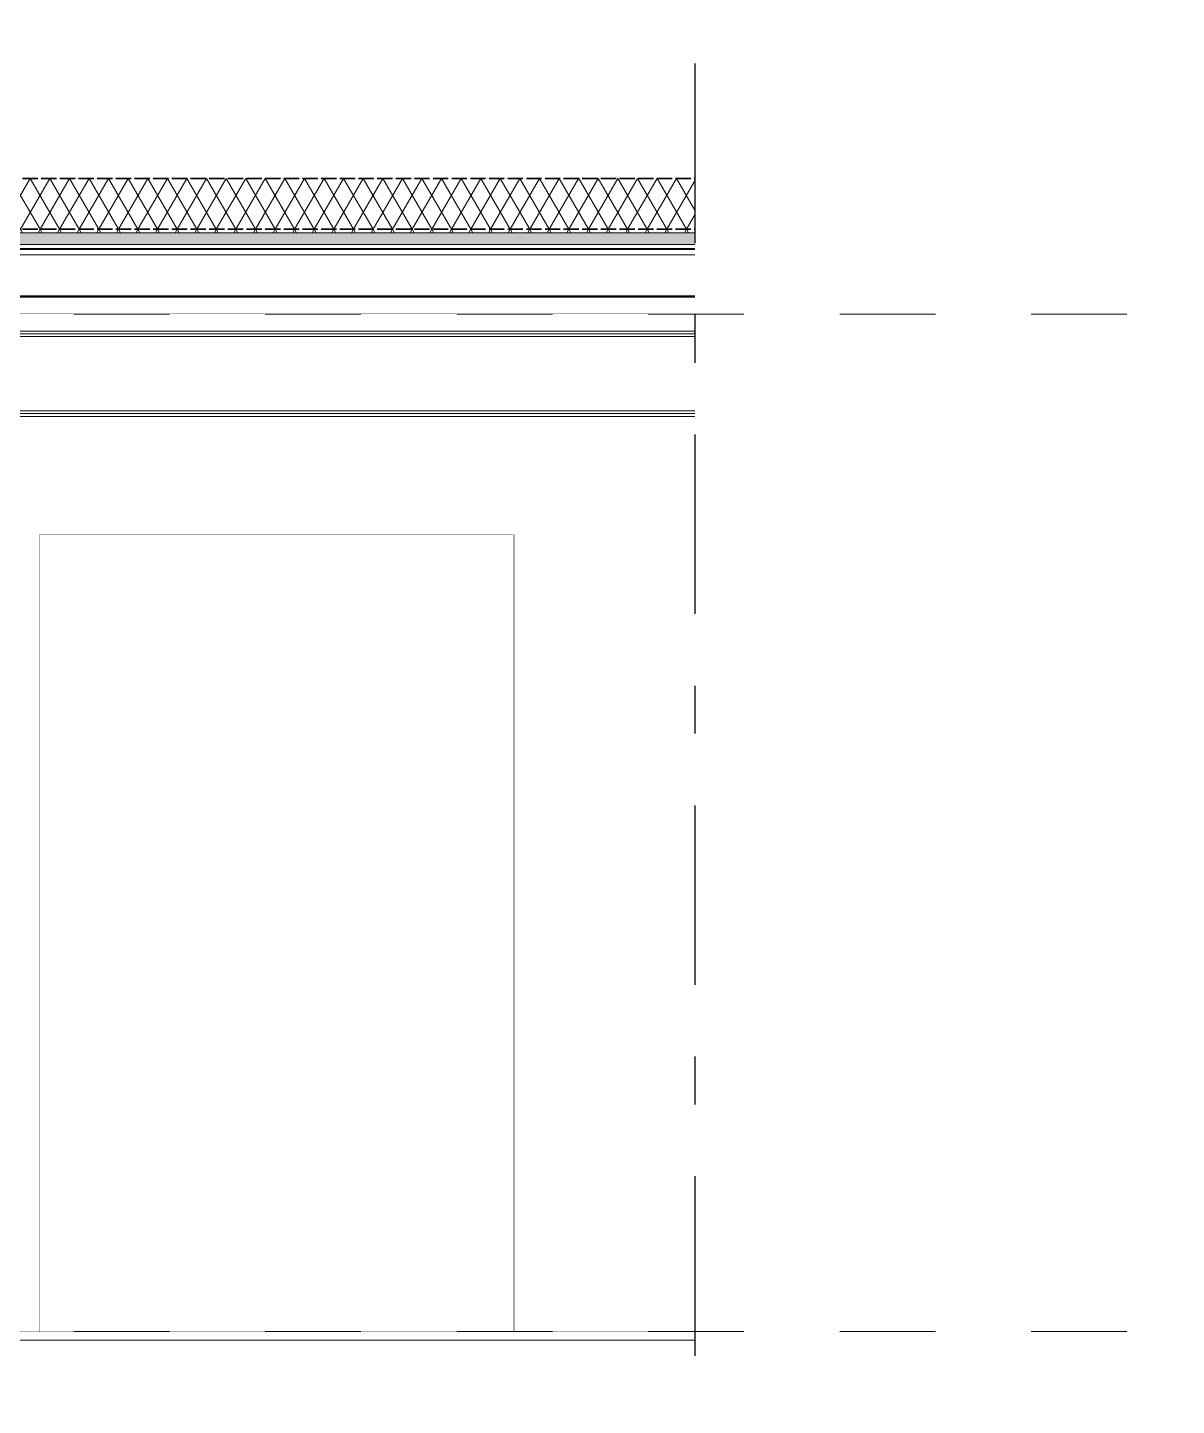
# Model space of a CAD drawing. Header units: millimetres. Extents: x -48147 to 1468943, y -496296 to 18123.
# Drawn here: x 1423340 to 1426727, y -475313 to -471251 of the extents above; entities that cross this region are included whole.
import ezdxf
from ezdxf.enums import TextEntityAlignment as Align

# ---------------------------------------------------------------- set-up
doc = ezdxf.new("R2010")
doc.units = ezdxf.units.MM
doc.header["$MEASUREMENT"] = 0
for name, pattern in [('Dashed', [2822.222233, 1411.111116, -1411.111116]), ('Double Dashed', [1093.611073, 529.166651, -211.666656, 141.111112, -211.666656]), ('Hidden Line', [55, 45, -10]), ('Wipeout_Contour', [1000, 0, -1000])]:
    doc.linetypes.add(name, pattern=pattern)
for name, color, linetype, lineweight, true_color in [('0_Pen_No__105', 7, 'Continuous', 15, 0xa6a6a6), ('New_A-15-MG_Structural_Grid_Phase_2_Pen_No__222', 7, 'Continuous', 13, 0x65af33), ('New_A-20-M_Roof_Pen_No__147', 7, 'Continuous', 0, 0x606060), ('New_A-20-M_Roof_Pen_No__149', 7, 'Continuous', 0, 0x2a2a2a), ('New_A-20-M_Roof_Pen_No__162', 7, 'Continuous', 0, 0xe47200), ('New_A-20-M_Roof_Pen_No__81', 7, 'Continuous', 20, 0x6a6a6a), ('New_A-25-M_Wall_Ext_Pen_No__107', 7, 'Continuous', 15, 0xa6a6a6), ('New_A-25-M_Wall_Int_Pen_No__107', 7, 'Continuous', 15, 0xa6a6a6)]:
    doc.layers.add(name, color=color, linetype=linetype, lineweight=lineweight, true_color=true_color)
for name, color, linetype in [('A-25-M_Wall_Int', 7, 'Continuous'), ('A-95-P_Drawing', 7, 'Continuous'), ('New_A-15-MG_Structural_Grid_Phase_2', 7, 'Continuous'), ('New_A-20-M_Floor_Slab', 7, 'Continuous'), ('New_A-20-M_Roof', 7, 'Continuous'), ('New_A-25-M_Wall_Ext', 7, 'Continuous'), ('New_A-25-M_Wall_Int', 7, 'Continuous'), ('New_A-80-M_Lift', 7, 'Continuous'), ('New_ArchiCAD Doors', 7, 'Continuous'), ('S-280-M_COLUMN.IFC Import', 7, 'Continuous'), ('S-280-M_STRUCT_FRAME.IFC Import', 7, 'Continuous')]:
    doc.layers.add(name, color=color, linetype=linetype)
for name, color, linetype, lineweight in [('A-95-P_Drawing_Pen_No__194', 7, 'Continuous', 25), ('New_A-20-M_Floor_Slab_Pen_No__4', 7, 'Continuous', 20), ('New_A-20-M_Roof_Pen_No__193', 7, 'Continuous', 18), ('New_A-20-M_Roof_Pen_No__195', 7, 'Continuous', 35), ('New_A-20-M_Roof_Pen_No__4', 7, 'Continuous', 20), ('New_A-20-M_Roof_Pen_No__85', 8, 'Continuous', 20), ('New_A-25-M_Wall_Ext_Pen_No__1', 7, 'Continuous', 13), ('New_A-25-M_Wall_Ext_Pen_No__87', 8, 'Continuous', 20), ('New_A-25-M_Wall_Int_Pen_No__1', 7, 'Continuous', 13), ('New_A-80-M_Lift_Pen_No__87', 8, 'Continuous', 20), ('New_ArchiCAD Doors_Pen_No__87', 8, 'Continuous', 20), ('S-280-M_COLUMN.IFC Import_Pen_No__88', 8, 'Continuous', 20), ('S-280-M_STRUCT_FRAME.IFC Import_Pen_No__1', 7, 'Continuous', 13), ('S-280-M_STRUCT_FRAME.IFC Import_Pen_No__160', 5, 'Continuous', 200), ('S-280-M_STRUCT_FRAME.IFC Import_Pen_No__90', 8, 'Continuous', 20)]:
    doc.layers.add(name, color=color, linetype=linetype, lineweight=lineweight)
doc.styles.add('GENERATED_STYLE_2', font='')
doc.styles.get('GENERATED_STYLE_2').set_extended_font_data('Swis721 BT')
pattern_1 = [(60, (1411454.48, -491295.517), (-43.30127, 25), []), (120, (1411454.48, -491295.517), (43.30127, 25), [])]

# ---------------------------------------------------------------- blocks, each defined once
blk = doc.blocks.new('Section Elem_30_1', base_point=(1411454.5, -491295.5))
at = {"layer": 'New_A-25-M_Wall_Ext_Pen_No__87', "linetype": 'Continuous'}
blk.add_line((1431939.7, -473872.3), (1426273.3, -473872.3), dxfattribs=at)
at = {"color": 254, "linetype": 'Wipeout_Contour', "lineweight": 0, "ltscale": 6011020.798159948}
blk.add_wipeout([(1425908.3, -473872.3), (1425854.6, -473872.3), (1425854.6, -475095.5), (1425908.3, -475095.5)], dxfattribs=at).dxf.layer = 'New_A-25-M_Wall_Ext'
at = {"layer": 'New_A-25-M_Wall_Ext_Pen_No__87', "linetype": 'Continuous'}
blk.add_line((1425908.3, -473872.3), (1425854.6, -473872.3), dxfattribs=at)
blk = doc.blocks.new('Section Elem_159_1', base_point=(1411454.5, -491295.5))
at = {"color": 254, "linetype": 'Wipeout_Contour', "lineweight": 0, "ltscale": 6002681.222540414}
blk.add_wipeout([(1421181.9, -475095.5), (1421181.9, -475120.5), (1425769.6, -475120.5), (1425769.6, -475095.5)], dxfattribs=at).dxf.layer = 'New_A-20-M_Floor_Slab'
at = {"color": 254, "linetype": 'Wipeout_Contour', "lineweight": 0, "ltscale": 6011837.483725013}
blk.add_wipeout([(1425923.3, -475095.5), (1425854.6, -475095.5), (1425854.6, -475120.5), (1425923.3, -475120.5)], dxfattribs=at).dxf.layer = 'New_A-20-M_Floor_Slab'
at = {"layer": 'New_A-20-M_Floor_Slab_Pen_No__4', "linetype": 'Continuous'}
for p, q in [((1425769.6, -475095.5), (1421181.9, -475095.5)), ((1425908.3, -475095.5), (1425854.6, -475095.5)), ((1425923.3, -475095.5), (1425908.3, -475095.5))]:
    blk.add_line(p, q, dxfattribs=at)
at = {"color": 254, "linetype": 'Wipeout_Contour', "lineweight": 0, "ltscale": 6002871.230772017}
blk.add_wipeout([(1421181.9, -475120.5), (1421181.9, -475395.5), (1425769.6, -475395.5), (1425769.6, -475120.5)], dxfattribs=at).dxf.layer = 'New_A-20-M_Floor_Slab'
at = {"color": 254, "linetype": 'Wipeout_Contour', "lineweight": 0, "ltscale": 6012027.202184489}
blk.add_wipeout([(1425854.6, -475120.5), (1425854.6, -475395.5), (1425923.3, -475395.5), (1425923.3, -475120.5)], dxfattribs=at).dxf.layer = 'New_A-20-M_Floor_Slab'
at = {"layer": 'New_A-20-M_Floor_Slab_Pen_No__4', "linetype": 'Continuous'}
for p, q in [((1425769.6, -475120.5), (1421181.9, -475120.5)), ((1425923.3, -475120.5), (1425854.6, -475120.5))]:
    blk.add_line(p, q, dxfattribs=at)
blk = doc.blocks.new('*X180', base_point=(1411454.5, -491295.5))
at = {"layer": 'New_A-20-M_Roof_Pen_No__162', "linetype": 'Continuous'}
for points in [[(1423455.5, -471695.5), (1423605.5, -471695.5), (1423605.5, -471693.5), (1423455.5, -471693.5)], [(1423755.5, -471695.5), (1423905.5, -471695.5), (1423905.5, -471693.5), (1423755.5, -471693.5)], [(1424055.5, -471695.5), (1424205.5, -471695.5), (1424205.5, -471693.5), (1424055.5, -471693.5)], [(1424355.5, -471695.5), (1424505.5, -471695.5), (1424505.5, -471693.5), (1424355.5, -471693.5)], [(1424655.5, -471695.5), (1424805.5, -471695.5), (1424805.5, -471693.5), (1424655.5, -471693.5)], [(1424955.5, -471695.5), (1425105.5, -471695.5), (1425105.5, -471693.5), (1424955.5, -471693.5)], [(1425255.5, -471695.5), (1425405.5, -471695.5), (1425405.5, -471693.5), (1425255.5, -471693.5)], [(1425555.5, -471695.5), (1425705.5, -471695.5), (1425705.5, -471693.5), (1425555.5, -471693.5)], [(1425855.5, -471693.5), (1425855.5, -471695.5), (1425900.3, -471695.5), (1425900.3, -471693.5)]]:
    blk.add_hatch(color=256, dxfattribs=at).paths.add_polyline_path(points)
blk = doc.blocks.new('Section Elem_160_1', base_point=(1411454.5, -491295.5))
at = {"color": 254, "linetype": 'Wipeout_Contour', "lineweight": 0, "ltscale": 5980739.858505134}
blk.add_wipeout([(1411758.9, -471693.5), (1411758.9, -471695.5), (1425900.3, -471695.5), (1425900.3, -471693.5)], dxfattribs=at).dxf.layer = 'New_A-20-M_Roof'
at = {"color": 254, "linetype": 'Wipeout_Contour', "lineweight": 0, "ltscale": 7475723.461182088}
blk.add_wipeout([(1411820.3, -471890.5), (1411820.3, -471902.1), (1425838.4, -471902.1), (1425838.4, -471890.5), (1418286.7, -471890.5)], dxfattribs=at).dxf.layer = 'New_A-20-M_Roof'
at = {"layer": 'New_A-20-M_Roof_Pen_No__4', "linetype": 'Continuous'}
for p, q in [((1425838.4, -471890.5), (1411820.3, -471890.5)), ((1425900.3, -471890.5), (1425838.4, -471890.5))]:
    blk.add_line(p, q, dxfattribs=at)
at = {"layer": 'New_A-20-M_Roof'}
blk.add_blockref('*X180', (1411454.5, -491295.5), dxfattribs=at)
at = {"color": 254, "linetype": 'Wipeout_Contour', "lineweight": 0, "ltscale": 5980835.786372183}
blk.add_wipeout([(1411758.9, -471695.5), (1411758.9, -471845.5), (1425900.3, -471845.5), (1425900.3, -471695.5)], dxfattribs=at).dxf.layer = 'New_A-20-M_Roof'
at = {"layer": 'New_A-20-M_Roof_Pen_No__85', "linetype": 'Continuous'}
h = blk.add_hatch(dxfattribs=at)
h.set_pattern_fill('Batt_Insulation_0001', color=256, style=0, pattern_type=2)
h.set_pattern_definition(pattern_1)
h.paths.add_polyline_path([(1411758.9, -471695.5), (1411758.9, -471845.5), (1425900.3, -471845.5), (1425900.3, -471695.5)])
at = {"layer": 'New_A-20-M_Roof_Pen_No__195', "linetype": 'Hidden Line'}
for p, q in [((1425900.3, -471693.5), (1411758.9, -471693.5)), ((1425900.3, -471695.5), (1411758.9, -471695.5))]:
    blk.add_line(p, q, dxfattribs=at)
at = {"color": 254, "linetype": 'Wipeout_Contour', "lineweight": 0, "ltscale": 5980936.764171548}
blk.add_wipeout([(1411758.9, -471845.5), (1411758.9, -471855.5), (1425900.3, -471855.5), (1425900.3, -471845.5)], dxfattribs=at).dxf.layer = 'New_A-20-M_Roof'
at = {"layer": 'New_A-20-M_Roof_Pen_No__81', "linetype": 'Continuous', "lineweight": 0, "true_color": 0x353535}
blk.add_hatch(color=250, dxfattribs=at).paths.add_polyline_path([(1411758.9, -471855.5), (1411758.9, -471890.5), (1425900.3, -471890.5), (1425900.3, -471855.5)])
at = {"layer": 'New_A-20-M_Roof_Pen_No__85', "linetype": 'Continuous'}
h = blk.add_hatch(dxfattribs=at)
h.set_pattern_fill('Batt_Insulation_0001', color=256, style=0, pattern_type=2)
h.set_pattern_definition(pattern_1)
h.paths.add_polyline_path([(1411758.9, -471845.5), (1411758.9, -471855.5), (1425900.3, -471855.5), (1425900.3, -471845.5)])
at = {"layer": 'New_A-20-M_Roof_Pen_No__147', "linetype": 'Continuous'}
blk.add_line((1425900.3, -471855.5), (1425900.3, -471890.5), dxfattribs=at)
at = {"layer": 'New_A-20-M_Roof_Pen_No__149', "linetype": 'Continuous'}
blk.add_line((1425900.3, -471855.5), (1411758.9, -471855.5), dxfattribs=at)
at = {"layer": 'New_A-20-M_Roof_Pen_No__193', "linetype": 'Continuous', "flags": 128}
blk.add_lwpolyline([(1425900.3, -471693.5), (1425900.3, -471695.5), (1425900.3, -471845.5), (1425900.3, -471855.5)], dxfattribs=at)
at = {"layer": 'New_A-20-M_Roof_Pen_No__195', "linetype": 'Hidden Line'}
blk.add_line((1425900.3, -471845.5), (1411758.9, -471845.5), dxfattribs=at)
blk = doc.blocks.new('Section Elem_198_1', base_point=(1411454.5, -491295.5))
at = {"color": 254, "linetype": 'Wipeout_Contour', "lineweight": 0, "ltscale": 6003452.914989656}
blk.add_wipeout([(1424774.6, -472745.5), (1423374.6, -472745.5), (1423374.6, -475095.5), (1424774.6, -475095.5)], dxfattribs=at).dxf.layer = 'New_A-80-M_Lift'
blk = doc.blocks.new('Section Elem_206_1', base_point=(1411454.5, -491295.5))
at = {"layer": 'New_A-25-M_Wall_Int_Pen_No__107', "linetype": 'Continuous', "lineweight": 0, "true_color": 0x535353}
blk.add_hatch(color=251, dxfattribs=at).paths.add_polyline_path([(1425851.6, -475395.5), (1425854.6, -475395.5), (1425854.6, -472397), (1425851.6, -472397)])
at = {"color": 254, "linetype": 'Wipeout_Contour', "lineweight": 0, "ltscale": 6010046.581477119}
blk.add_wipeout([(1425787.6, -475395.5), (1425851.6, -475395.5), (1425851.6, -472397), (1425787.6, -472397)], dxfattribs=at).dxf.layer = 'New_A-25-M_Wall_Int'
at = {"layer": 'New_A-25-M_Wall_Int_Pen_No__107', "linetype": 'Continuous'}
blk.add_hatch(color=256, dxfattribs=at).paths.add_polyline_path([(1425769.6, -472397), (1425769.6, -475395.5), (1425784.6, -475395.5), (1425784.6, -472397)])
at = {"layer": 'New_A-25-M_Wall_Int_Pen_No__107', "linetype": 'Continuous', "lineweight": 0, "true_color": 0x535353}
blk.add_hatch(color=251, dxfattribs=at).paths.add_polyline_path([(1425784.6, -475395.5), (1425787.6, -475395.5), (1425787.6, -472397), (1425784.6, -472397)])
at = {"layer": 'New_A-25-M_Wall_Int_Pen_No__1', "linetype": 'Continuous'}
for p, q in [((1425769.6, -472397), (1425769.6, -475095.5)), ((1425784.6, -472397), (1425784.6, -475395.5)), ((1425787.6, -472397), (1425787.6, -475395.5)), ((1425851.6, -472397), (1425851.6, -475395.5)), ((1425854.6, -472397), (1425854.6, -475095.5))]:
    blk.add_line(p, q, dxfattribs=at)
at = {"layer": 'New_A-25-M_Wall_Int_Pen_No__1', "linetype": 'Continuous', "flags": 128}
for points in [[(1425827.4, -472397), (1425787.6, -472397), (1425784.6, -472397), (1425769.6, -472397)], [(1425769.6, -475095.5), (1425769.6, -475120.5), (1425769.6, -475395.5)], [(1425854.6, -475095.5), (1425854.6, -475120.5), (1425854.6, -475395.5)]]:
    blk.add_lwpolyline(points, dxfattribs=at)
blk = doc.blocks.new('Section Elem_420_1', base_point=(1411454.5, -491295.5))
at = {"layer": 'New_A-25-M_Wall_Ext_Pen_No__107', "linetype": 'Continuous'}
blk.add_hatch(color=256, dxfattribs=at).paths.add_polyline_path([(1426273.3, -483195.5), (1426273.3, -471380.5), (1426272.6, -471380.5), (1426272.6, -483195.5)])
at = {"color": 254, "linetype": 'Wipeout_Contour', "lineweight": 0, "ltscale": 6015719.551379137}
blk.add_wipeout([(1426272.6, -471380.5), (1426073.8, -471380.5), (1426073.8, -483195.5), (1426272.6, -483195.5)], dxfattribs=at).dxf.layer = 'New_A-25-M_Wall_Ext'
at = {"layer": 'New_A-25-M_Wall_Ext_Pen_No__107', "linetype": 'Continuous', "lineweight": 0, "true_color": 0x535353}
blk.add_hatch(color=251, dxfattribs=at).paths.add_polyline_path([(1426073.3, -471380.5), (1426070.3, -471380.5), (1426070.3, -483195.5), (1426073.3, -483195.5)])
at = {"layer": 'New_A-25-M_Wall_Ext_Pen_No__107', "linetype": 'Continuous'}
blk.add_hatch(color=256, dxfattribs=at).paths.add_polyline_path([(1426073.8, -471380.5), (1426073.3, -471380.5), (1426073.3, -483195.5), (1426073.8, -483195.5)])
h = blk.add_hatch(dxfattribs=at)
h.set_pattern_fill('Batt_Insulation_0001', color=256, style=0, pattern_type=2)
h.set_pattern_definition(pattern_1)
h.paths.add_polyline_path([(1426272.6, -471380.5), (1426073.8, -471380.5), (1426073.8, -483195.5), (1426272.6, -483195.5)])
at = {"layer": 'New_A-25-M_Wall_Ext_Pen_No__1', "linetype": 'Continuous'}
for p, q in [((1426272.6, -471380.5), (1426272.6, -483195.5)), ((1426273.3, -471380.5), (1426273.3, -483195.5))]:
    blk.add_line(p, q, dxfattribs=at)
at = {"color": 254, "linetype": 'Wipeout_Contour', "lineweight": 0, "ltscale": 6015056.12478096}
blk.add_wipeout([(1426070.3, -471380.5), (1425926.3, -471380.5), (1425926.3, -483195.5), (1426070.3, -483195.5)], dxfattribs=at).dxf.layer = 'New_A-25-M_Wall_Ext'
at = {"layer": 'New_A-25-M_Wall_Ext_Pen_No__107', "linetype": 'Continuous', "lineweight": 0, "true_color": 0x535353}
blk.add_hatch(color=251, dxfattribs=at).paths.add_polyline_path([(1425926.3, -471380.5), (1425923.3, -471380.5), (1425923.3, -475095.5), (1425923.3, -475395.5), (1425923.3, -479145.5), (1425923.3, -479445.5), (1425923.3, -483195.5), (1425926.3, -483195.5)])
at = {"layer": 'New_A-25-M_Wall_Ext_Pen_No__1', "linetype": 'Continuous'}
for p, q in [((1426070.3, -471380.5), (1426070.3, -483195.5)), ((1426073.3, -471380.5), (1426073.3, -483195.5)), ((1426073.8, -471380.5), (1426073.8, -483195.5))]:
    blk.add_line(p, q, dxfattribs=at)
at = {"color": 254, "linetype": 'Wipeout_Contour', "lineweight": 0, "ltscale": 6009583.1088291}
blk.add_wipeout([(1425923.3, -471380.5), (1425908.3, -471380.5), (1425908.3, -475095.5), (1425923.3, -475095.5)], dxfattribs=at).dxf.layer = 'New_A-25-M_Wall_Ext'
at = {"layer": 'New_A-25-M_Wall_Ext_Pen_No__107', "linetype": 'Continuous'}
h = blk.add_hatch(dxfattribs=at)
h.set_pattern_fill('Plaster_0001', color=256, style=0, pattern_type=2)
h.set_pattern_definition([(270, (1411454.48, -491295.52), (173.2051, 0), [0, -100]), (270, (1411541.08, -491345.52), (173.2051, 0), [0, -100])])
h.paths.add_polyline_path([(1425923.3, -471380.5), (1425908.3, -471380.5), (1425908.3, -475095.5), (1425923.3, -475095.5)])
at = {"layer": 'New_A-25-M_Wall_Ext_Pen_No__1', "linetype": 'Continuous'}
for p, q in [((1425908.3, -471380.5), (1425908.3, -475095.5)), ((1425926.3, -471380.5), (1425926.3, -483195.5))]:
    blk.add_line(p, q, dxfattribs=at)
at = {"layer": 'New_A-25-M_Wall_Ext_Pen_No__1', "linetype": 'Continuous', "flags": 128}
for points in [[(1426273.3, -471380.5), (1426272.6, -471380.5), (1426073.8, -471380.5), (1426073.3, -471380.5), (1426070.3, -471380.5), (1425926.3, -471380.5), (1425923.3, -471380.5), (1425908.3, -471380.5)], [(1425923.3, -471380.5), (1425923.3, -475095.5), (1425923.3, -475120.5), (1425923.3, -475395.5), (1425923.3, -479145.5), (1425923.3, -479170.5), (1425923.3, -479445.5), (1425923.3, -483195.5)]]:
    blk.add_lwpolyline(points, dxfattribs=at)
blk = doc.blocks.new('Section Elem_423_1', base_point=(1411454.5, -491295.5))
at = {"color": 254, "linetype": 'Wipeout_Contour', "lineweight": 0, "ltscale": 12008713.25698843}
blk.add_wipeout([(1422617.6, -471693.5), (1425900.3, -471693.5), (1425900.3, -471890.5), (1425908.3, -471890.5), (1425908.3, -471380.5), (1426273.3, -471380.5), (1426273.3, -470327.5), (1422617.6, -470327.5)], dxfattribs=at).dxf.layer = 'New_A-25-M_Wall_Ext'
at = {"color": 254, "linetype": 'Wipeout_Contour', "lineweight": 0, "ltscale": 6001833.942939235}
blk.add_wipeout([(1425908.3, -472045.4), (1422617.6, -472045.4), (1422617.6, -472095.5), (1425908.3, -472095.5)], dxfattribs=at).dxf.layer = 'New_A-25-M_Wall_Ext'
at = {"layer": 'New_A-25-M_Wall_Ext_Pen_No__87', "linetype": 'Continuous'}
for p, q in [((1422617.6, -470327.5), (1426273.3, -470327.5)), ((1426273.3, -470327.5), (1426273.3, -471380.5)), ((1422617.6, -472095.5), (1425908.3, -472095.5))]:
    blk.add_line(p, q, dxfattribs=at)
blk = doc.blocks.new('Section Elem_524_1', base_point=(1411454.5, -491295.5))
at = {"layer": 'New_ArchiCAD Doors_Pen_No__87', "linetype": 'Continuous'}
for p, q in [((1423374.6, -472745.5), (1423374.6, -475095.5)), ((1424774.6, -472745.5), (1423374.6, -472745.5)), ((1424774.6, -475095.5), (1424774.6, -472745.5))]:
    blk.add_line(p, q, dxfattribs=at)
blk = doc.blocks.new('Section Elem_525_1', base_point=(1411454.5, -491295.5))
at = {"color": 254, "linetype": 'Wipeout_Contour', "lineweight": 0, "ltscale": 6002055.067946505}
blk.add_wipeout([(1425619.6, -472095.5), (1422989.6, -472095.5), (1422989.6, -472145.5), (1425619.6, -472145.5)], dxfattribs=at).dxf.layer = 'New_A-80-M_Lift'
at = {"color": 254, "linetype": 'Wipeout_Contour', "lineweight": 0, "ltscale": 12007559.85305433}
blk.add_wipeout([(1422989.6, -475095.5), (1423374.6, -475095.5), (1423374.6, -472745.5), (1424774.6, -472745.5), (1424774.6, -475095.5), (1425619.6, -475095.5), (1425619.6, -472397), (1422989.6, -472397)], dxfattribs=at).dxf.layer = 'New_A-80-M_Lift'
at = {"layer": 'New_A-80-M_Lift_Pen_No__87', "linetype": 'Continuous'}
for p, q in [((1425619.6, -472145.5), (1425619.6, -472095.5)), ((1425619.6, -475095.5), (1425619.6, -472397))]:
    blk.add_line(p, q, dxfattribs=at)
blk = doc.blocks.new('Section Elem_536_1', base_point=(1411454.5, -491295.5))
at = {"color": 254, "linetype": 'Wipeout_Contour', "lineweight": 0, "ltscale": 6009382.363887012}
blk.add_wipeout([(1425769.6, -472397), (1425619.6, -472397), (1425619.6, -475095.5), (1425769.6, -475095.5)], dxfattribs=at).dxf.layer = 'A-25-M_Wall_Int'
blk = doc.blocks.new('Section Elem_543_1', base_point=(1411454.5, -491295.5))
at = {"color": 254, "linetype": 'Wipeout_Contour', "lineweight": 0, "ltscale": 24032198.84701361}
blk.add_wipeout([(1425908.3, -472095.5), (1425746.7, -472095.5), (1425746.7, -472145.5), (1425776.8, -472145.5), (1425776.8, -472397), (1425827.4, -472397), (1425827.4, -472388.4), (1425889.8, -472388.4), (1425895.2, -472386.2), (1425897.4, -472380.8), (1425897.4, -472161.7), (1425895.2, -472156.3), (1425889.8, -472154.1), (1425827.4, -472154.1), (1425827.4, -472145.5), (1425908.3, -472145.5)], dxfattribs=at).dxf.layer = 'S-280-M_COLUMN.IFC Import'
at = {"layer": 'S-280-M_COLUMN.IFC Import_Pen_No__88', "linetype": 'Continuous'}
blk.add_line((1425746.7, -472095.5), (1425746.7, -472145.5), dxfattribs=at)
at = {"color": 254, "linetype": 'Wipeout_Contour', "lineweight": 0, "ltscale": 6009319.121032435}
blk.add_wipeout([(1425854.6, -472397), (1425854.6, -473872.3), (1425908.3, -473872.3), (1425908.3, -472397)], dxfattribs=at).dxf.layer = 'S-280-M_COLUMN.IFC Import'
at = {"color": 254, "linetype": 'Wipeout_Contour', "lineweight": 0, "ltscale": 9012486.525538737}
blk.add_wipeout([(1425903.5, -472380.8), (1425905.7, -472386.2), (1425908.3, -472387.2), (1425908.3, -472155.3), (1425905.7, -472156.3), (1425903.5, -472161.7)], dxfattribs=at).dxf.layer = 'S-280-M_COLUMN.IFC Import'
blk = doc.blocks.new('Section Elem_781_1', base_point=(1411454.5, -491295.5))
at = {"color": 254, "linetype": 'Wipeout_Contour', "lineweight": 0, "ltscale": 6007728.200858169}
blk.add_wipeout([(1425906.4, -471903.4), (1425906.4, -471892.5), (1425838.4, -471892.5), (1425838.4, -471903.4)], dxfattribs=at).dxf.layer = 'S-280-M_STRUCT_FRAME.IFC Import'
at = {"color": 254, "linetype": 'Wipeout_Contour', "lineweight": 0, "ltscale": 6007946.233821515}
blk.add_wipeout([(1425906.4, -471971.4), (1425908.3, -471971.4), (1425908.3, -471960.5), (1425906.4, -471960.5)], dxfattribs=at).dxf.layer = 'S-280-M_STRUCT_FRAME.IFC Import'
at = {"layer": 'S-280-M_STRUCT_FRAME.IFC Import_Pen_No__160', "linetype": 'Continuous', "lineweight": 0, "true_color": 0x00007f}
blk.add_hatch(color=176, dxfattribs=at).paths.add_polyline_path([(1425838.4, -471890.5), (1425838.4, -471892.5), (1425906.4, -471892.5), (1425906.4, -471960.5), (1425908.4, -471960.5), (1425908.4, -471890.5)])
at = {"layer": 'S-280-M_STRUCT_FRAME.IFC Import_Pen_No__1', "linetype": 'Continuous'}
for p, q in [((1425838.4, -471890.5), (1425838.4, -471892.5)), ((1425906.4, -471892.5), (1425838.4, -471892.5)), ((1425908.4, -471890.5), (1425900.3, -471890.5)), ((1425906.4, -471892.5), (1425906.4, -471960.5)), ((1425908.4, -471890.5), (1425908.4, -471960.5)), ((1425908.4, -471960.5), (1425906.4, -471960.5))]:
    blk.add_line(p, q, dxfattribs=at)
at = {"layer": 'S-280-M_STRUCT_FRAME.IFC Import_Pen_No__90', "linetype": 'Continuous'}
for p, q in [((1425838.4, -471892.5), (1425838.4, -471903.4)), ((1425838.4, -471903.4), (1425906.4, -471903.4)), ((1425906.4, -471960.5), (1425906.4, -471971.4)), ((1425906.4, -471971.4), (1425908.3, -471971.4))]:
    blk.add_line(p, q, dxfattribs=at)
blk = doc.blocks.new('Section Elem_794_1', base_point=(1411454.5, -491295.5))
at = {"color": 254, "linetype": 'Wipeout_Contour', "lineweight": 0, "ltscale": 5981180.917582537}
blk.add_wipeout([(1411750.1, -472045.4), (1425908.3, -472045.4), (1425908.3, -472044.8), (1411750.1, -472044.8)], dxfattribs=at).dxf.layer = 'S-280-M_STRUCT_FRAME.IFC Import'
at = {"color": 254, "linetype": 'Wipeout_Contour', "lineweight": 0, "ltscale": 5981179.922347397}
blk.add_wipeout([(1411750.1, -472044.8), (1425908.3, -472044.8), (1425908.3, -472043.9), (1411750.1, -472043.9)], dxfattribs=at).dxf.layer = 'S-280-M_STRUCT_FRAME.IFC Import'
at = {"color": 254, "linetype": 'Wipeout_Contour', "lineweight": 0, "ltscale": 5981177.876675082}
blk.add_wipeout([(1411750.1, -472043.9), (1425908.3, -472043.9), (1425908.3, -472041.6), (1411750.1, -472041.6)], dxfattribs=at).dxf.layer = 'S-280-M_STRUCT_FRAME.IFC Import'
at = {"color": 254, "linetype": 'Wipeout_Contour', "lineweight": 0, "ltscale": 14939267.40273025}
blk.add_wipeout([(1411750.3, -471921.1), (1411750.1, -471921.1), (1411750.1, -472041.6), (1425908.3, -472041.6), (1425908.3, -471971.4), (1425906.4, -471971.4), (1425906.4, -471921.1), (1411752.3, -471921.1), (1411752.3, -471971.4), (1411750.3, -471971.4)], dxfattribs=at).dxf.layer = 'S-280-M_STRUCT_FRAME.IFC Import'
at = {"layer": 'S-280-M_STRUCT_FRAME.IFC Import_Pen_No__90', "linetype": 'Continuous'}
for p, q in [((1425908.3, -472041.6), (1411750.1, -472041.6)), ((1425908.3, -472044.8), (1411750.1, -472044.8)), ((1425908.3, -472045.4), (1411750.1, -472045.4))]:
    blk.add_line(p, q, dxfattribs=at)
at = {"color": 254, "linetype": 'Wipeout_Contour', "lineweight": 0, "ltscale": 5981014.970398641}
blk.add_wipeout([(1425906.4, -471905.3), (1411752.3, -471905.3), (1411752.3, -471921.1), (1425906.4, -471921.1)], dxfattribs=at).dxf.layer = 'S-280-M_STRUCT_FRAME.IFC Import'
at = {"color": 254, "linetype": 'Wipeout_Contour', "lineweight": 0, "ltscale": 11962005.73908654}
blk.add_wipeout([(1411752.3, -471903.4), (1411752.3, -471905.3), (1425906.4, -471905.3), (1425906.4, -471903.4), (1425838.4, -471903.4), (1425838.4, -471903), (1411820.3, -471903), (1411820.3, -471903.4)], dxfattribs=at).dxf.layer = 'S-280-M_STRUCT_FRAME.IFC Import'
at = {"color": 254, "linetype": 'Wipeout_Contour', "lineweight": 0, "ltscale": 5981001.455725993}
blk.add_wipeout([(1411820.3, -471903), (1425838.4, -471903), (1425838.4, -471902.1), (1411820.3, -471902.1)], dxfattribs=at).dxf.layer = 'S-280-M_STRUCT_FRAME.IFC Import'
at = {"layer": 'S-280-M_STRUCT_FRAME.IFC Import_Pen_No__90', "linetype": 'Continuous'}
for p, q in [((1425906.4, -471905.3), (1411752.3, -471905.3)), ((1425838.4, -471902.1), (1411820.3, -471902.1)), ((1425906.4, -471921.1), (1411752.3, -471921.1)), ((1425906.4, -471921.1), (1411752.3, -471921.1))]:
    blk.add_line(p, q, dxfattribs=at)
blk = doc.blocks.new('Section Elem_798_1', base_point=(1411454.5, -491295.5))
at = {"color": 254, "linetype": 'Wipeout_Contour', "lineweight": 0, "ltscale": 6007270.344275516}
blk.add_wipeout([(1425746.7, -472105.1), (1425619.6, -472105.1), (1425619.6, -472105.8), (1425746.7, -472105.8)], dxfattribs=at).dxf.layer = 'S-280-M_STRUCT_FRAME.IFC Import'
at = {"color": 254, "linetype": 'Wipeout_Contour', "lineweight": 0, "ltscale": 6007269.353165464}
blk.add_wipeout([(1425746.7, -472104.2), (1425619.6, -472104.2), (1425619.6, -472105.1), (1425746.7, -472105.1)], dxfattribs=at).dxf.layer = 'S-280-M_STRUCT_FRAME.IFC Import'
at = {"color": 254, "linetype": 'Wipeout_Contour', "lineweight": 0, "ltscale": 6007267.316154113}
blk.add_wipeout([(1425746.7, -472101.9), (1425619.6, -472101.9), (1425619.6, -472104.2), (1425746.7, -472104.2)], dxfattribs=at).dxf.layer = 'S-280-M_STRUCT_FRAME.IFC Import'
at = {"color": 254, "linetype": 'Wipeout_Contour', "lineweight": 0, "ltscale": 6007261.868934914}
blk.add_wipeout([(1425746.7, -472095.5), (1425619.6, -472095.5), (1425619.6, -472101.9), (1425746.7, -472101.9)], dxfattribs=at).dxf.layer = 'S-280-M_STRUCT_FRAME.IFC Import'
at = {"layer": 'S-280-M_STRUCT_FRAME.IFC Import_Pen_No__90', "linetype": 'Continuous'}
for p, q in [((1425746.7, -472101.9), (1425619.6, -472101.9)), ((1425746.7, -472105.1), (1425619.6, -472105.1)), ((1425746.7, -472105.8), (1425619.6, -472105.8))]:
    blk.add_line(p, q, dxfattribs=at)
blk = doc.blocks.new('Section Elem_799_1', base_point=(1411454.5, -491295.5))
at = {"color": 254, "linetype": 'Wipeout_Contour', "lineweight": 0, "ltscale": 6007289.305528846}
blk.add_wipeout([(1425746.7, -472120.2), (1425619.6, -472120.2), (1425619.6, -472120.8), (1425746.7, -472120.8)], dxfattribs=at).dxf.layer = 'S-280-M_STRUCT_FRAME.IFC Import'
at = {"color": 254, "linetype": 'Wipeout_Contour', "lineweight": 0, "ltscale": 6007288.314404454}
blk.add_wipeout([(1425746.7, -472119.3), (1425619.6, -472119.3), (1425619.6, -472120.2), (1425746.7, -472120.2)], dxfattribs=at).dxf.layer = 'S-280-M_STRUCT_FRAME.IFC Import'
at = {"color": 254, "linetype": 'Wipeout_Contour', "lineweight": 0, "ltscale": 6007286.277483973}
blk.add_wipeout([(1425746.7, -472117), (1425619.6, -472117), (1425619.6, -472119.3), (1425746.7, -472119.3)], dxfattribs=at).dxf.layer = 'S-280-M_STRUCT_FRAME.IFC Import'
at = {"color": 254, "linetype": 'Wipeout_Contour', "lineweight": 0, "ltscale": 6007277.787749068}
blk.add_wipeout([(1425746.7, -472105.8), (1425619.6, -472105.8), (1425619.6, -472117), (1425746.7, -472117)], dxfattribs=at).dxf.layer = 'S-280-M_STRUCT_FRAME.IFC Import'
at = {"layer": 'S-280-M_STRUCT_FRAME.IFC Import_Pen_No__90', "linetype": 'Continuous'}
for p, q in [((1425746.7, -472117), (1425619.6, -472117)), ((1425746.7, -472120.2), (1425619.6, -472120.2)), ((1425746.7, -472120.8), (1425619.6, -472120.8))]:
    blk.add_line(p, q, dxfattribs=at)
blk = doc.blocks.new('Section Elem_800_1', base_point=(1411454.5, -491295.5))
at = {"color": 254, "linetype": 'Wipeout_Contour', "lineweight": 0, "ltscale": 6007308.267305256}
blk.add_wipeout([(1425746.7, -472135.3), (1425619.6, -472135.3), (1425619.6, -472135.9), (1425746.7, -472135.9)], dxfattribs=at).dxf.layer = 'S-280-M_STRUCT_FRAME.IFC Import'
at = {"color": 254, "linetype": 'Wipeout_Contour', "lineweight": 0, "ltscale": 6007307.276142895}
blk.add_wipeout([(1425746.7, -472134.3), (1425619.6, -472134.3), (1425619.6, -472135.3), (1425746.7, -472135.3)], dxfattribs=at).dxf.layer = 'S-280-M_STRUCT_FRAME.IFC Import'
at = {"color": 254, "linetype": 'Wipeout_Contour', "lineweight": 0, "ltscale": 6007305.239062299}
blk.add_wipeout([(1425746.7, -472132.1), (1425619.6, -472132.1), (1425619.6, -472134.3), (1425746.7, -472134.3)], dxfattribs=at).dxf.layer = 'S-280-M_STRUCT_FRAME.IFC Import'
at = {"color": 254, "linetype": 'Wipeout_Contour', "lineweight": 0, "ltscale": 6007296.74944805}
blk.add_wipeout([(1425619.6, -472132.1), (1425746.7, -472132.1), (1425746.7, -472120.8), (1425619.6, -472120.8)], dxfattribs=at).dxf.layer = 'S-280-M_STRUCT_FRAME.IFC Import'
at = {"layer": 'S-280-M_STRUCT_FRAME.IFC Import_Pen_No__90', "linetype": 'Continuous'}
for p, q in [((1425746.7, -472132.1), (1425619.6, -472132.1)), ((1425746.7, -472135.3), (1425619.6, -472135.3)), ((1425746.7, -472135.9), (1425619.6, -472135.9))]:
    blk.add_line(p, q, dxfattribs=at)
blk = doc.blocks.new('Section Elem_803_1', base_point=(1411454.5, -491295.5))
at = {"layer": 'S-280-M_STRUCT_FRAME.IFC Import_Pen_No__160', "linetype": 'Continuous', "lineweight": 0, "true_color": 0x00007f}
blk.add_hatch(color=176, dxfattribs=at).paths.add_polyline_path([(1425827.4, -472397), (1425973.5, -472397), (1425973.5, -472388.4), (1425911.1, -472388.4), (1425905.7, -472386.2), (1425903.5, -472380.8), (1425903.5, -472161.7), (1425905.7, -472156.3), (1425911.1, -472154.1), (1425973.5, -472154.1), (1425973.5, -472145.5), (1425827.4, -472145.5), (1425827.4, -472154.1), (1425889.8, -472154.1), (1425895.2, -472156.3), (1425897.4, -472161.7), (1425897.4, -472380.8), (1425895.2, -472386.2), (1425889.8, -472388.4), (1425827.4, -472388.4)])
at = {"layer": 'S-280-M_STRUCT_FRAME.IFC Import_Pen_No__1', "linetype": 'Continuous'}
for p, q in [((1425827.4, -472145.5), (1425827.4, -472154.1)), ((1425973.5, -472145.5), (1425827.4, -472145.5)), ((1425973.5, -472145.5), (1425973.5, -472154.1)), ((1425827.4, -472388.4), (1425827.4, -472397)), ((1425973.5, -472397), (1425854.6, -472397)), ((1425973.5, -472388.4), (1425973.5, -472397))]:
    blk.add_line(p, q, dxfattribs=at)
at = {"layer": 'S-280-M_STRUCT_FRAME.IFC Import_Pen_No__1', "linetype": 'Continuous', "flags": 128}
for points in [[(1425895.2, -472156.3), (1425889.8, -472154.1), (1425827.4, -472154.1)], [(1425895.2, -472156.3), (1425897.4, -472161.7), (1425897.4, -472380.8), (1425895.2, -472386.2)], [(1425905.7, -472156.3), (1425903.5, -472161.7), (1425903.5, -472380.8), (1425905.7, -472386.2)], [(1425973.5, -472154.1), (1425911.1, -472154.1), (1425905.7, -472156.3)], [(1425895.2, -472386.2), (1425889.8, -472388.4), (1425827.4, -472388.4)], [(1425854.6, -472397), (1425851.6, -472397), (1425827.4, -472397)], [(1425905.7, -472386.2), (1425911.1, -472388.4), (1425973.5, -472388.4)]]:
    blk.add_lwpolyline(points, dxfattribs=at)
blk = doc.blocks.new('Section Elem_806_1', base_point=(1411454.5, -491295.5))
at = {"color": 254, "linetype": 'Wipeout_Contour', "lineweight": 0, "ltscale": 5993998.767688327}
blk.add_wipeout([(1418406.8, -472388.4), (1418406.8, -472397), (1425776.8, -472397), (1425776.8, -472388.4)], dxfattribs=at).dxf.layer = 'S-280-M_STRUCT_FRAME.IFC Import'
at = {"color": 254, "linetype": 'Wipeout_Contour', "lineweight": 0, "ltscale": 5993991.942025429}
blk.add_wipeout([(1418406.8, -472386.2), (1418406.8, -472388.4), (1425776.8, -472388.4), (1425776.8, -472386.2)], dxfattribs=at).dxf.layer = 'S-280-M_STRUCT_FRAME.IFC Import'
at = {"color": 254, "linetype": 'Wipeout_Contour', "lineweight": 0, "ltscale": 5993987.150369112}
blk.add_wipeout([(1418406.8, -472380.8), (1418406.8, -472386.2), (1425776.8, -472386.2), (1425776.8, -472380.8)], dxfattribs=at).dxf.layer = 'S-280-M_STRUCT_FRAME.IFC Import'
at = {"color": 254, "linetype": 'Wipeout_Contour', "lineweight": 0, "ltscale": 5993845.653613074}
blk.add_wipeout([(1418406.8, -472161.7), (1418406.8, -472380.8), (1425776.8, -472380.8), (1425776.8, -472161.7)], dxfattribs=at).dxf.layer = 'S-280-M_STRUCT_FRAME.IFC Import'
at = {"layer": 'S-280-M_STRUCT_FRAME.IFC Import_Pen_No__90', "linetype": 'Continuous'}
for p, q in [((1418406.8, -472380.8), (1425776.8, -472380.8)), ((1418406.8, -472388.4), (1425776.8, -472388.4)), ((1418406.8, -472397), (1425769.6, -472397)), ((1425776.8, -472380.8), (1425776.8, -472386.2)), ((1425776.8, -472386.2), (1425776.8, -472388.4)), ((1425776.8, -472388.4), (1425776.8, -472397))]:
    blk.add_line(p, q, dxfattribs=at)
at = {"color": 254, "linetype": 'Wipeout_Contour', "lineweight": 0, "ltscale": 5993704.158221445}
blk.add_wipeout([(1418406.8, -472156.3), (1418406.8, -472161.7), (1425776.8, -472161.7), (1425776.8, -472156.3)], dxfattribs=at).dxf.layer = 'S-280-M_STRUCT_FRAME.IFC Import'
at = {"color": 254, "linetype": 'Wipeout_Contour', "lineweight": 0, "ltscale": 5993699.368633606}
blk.add_wipeout([(1418406.8, -472154.1), (1418406.8, -472156.3), (1425776.8, -472156.3), (1425776.8, -472154.1)], dxfattribs=at).dxf.layer = 'S-280-M_STRUCT_FRAME.IFC Import'
at = {"color": 254, "linetype": 'Wipeout_Contour', "lineweight": 0, "ltscale": 5993692.5460809}
blk.add_wipeout([(1418406.8, -472145.5), (1418406.8, -472154.1), (1425776.8, -472154.1), (1425776.8, -472145.5)], dxfattribs=at).dxf.layer = 'S-280-M_STRUCT_FRAME.IFC Import'
at = {"layer": 'S-280-M_STRUCT_FRAME.IFC Import_Pen_No__90', "linetype": 'Continuous'}
for p, q in [((1418406.8, -472145.5), (1425776.8, -472145.5)), ((1418406.8, -472154.1), (1425776.8, -472154.1)), ((1425776.8, -472145.5), (1425776.8, -472154.1)), ((1425776.8, -472154.1), (1425776.8, -472156.3)), ((1425776.8, -472156.3), (1425776.8, -472161.7)), ((1418406.8, -472161.7), (1425776.8, -472161.7)), ((1425776.8, -472161.7), (1425776.8, -472380.8))]:
    blk.add_line(p, q, dxfattribs=at)
blk = doc.blocks.new('Section Elem_810_1', base_point=(1411454.5, -491295.5))
at = {"layer": 'S-280-M_STRUCT_FRAME.IFC Import_Pen_No__160', "linetype": 'Continuous', "lineweight": 0, "true_color": 0x00007f}
blk.add_hatch(color=176, dxfattribs=at).paths.add_polyline_path([(1425923.4, -471455.5), (1425923.4, -471530.5), (1425933.4, -471530.5), (1425933.4, -471473), (1425937, -471464.5), (1425945.4, -471461), (1426051.4, -471461), (1426059.9, -471464.5), (1426063.4, -471473), (1426063.4, -471530.5), (1426073.4, -471530.5), (1426073.4, -471455.5)])
at = {"layer": 'S-280-M_STRUCT_FRAME.IFC Import_Pen_No__1', "linetype": 'Continuous'}
for p, q in [((1425923.4, -471455.5), (1425923.4, -471530.5)), ((1426073.4, -471455.5), (1425923.4, -471455.5)), ((1426073.4, -471455.5), (1426073.4, -471530.5)), ((1425933.4, -471530.5), (1425923.4, -471530.5)), ((1426073.4, -471530.5), (1426063.4, -471530.5))]:
    blk.add_line(p, q, dxfattribs=at)
at = {"layer": 'S-280-M_STRUCT_FRAME.IFC Import_Pen_No__1', "linetype": 'Continuous', "flags": 128}
for points in [[(1425937, -471464.5), (1425933.4, -471473), (1425933.4, -471530.5)], [(1426059.9, -471464.5), (1426051.4, -471461), (1425945.4, -471461), (1425937, -471464.5)], [(1426059.9, -471464.5), (1426063.4, -471473), (1426063.4, -471530.5)]]:
    blk.add_lwpolyline(points, dxfattribs=at)
blk = doc.blocks.new('Section Elem_811_1', base_point=(1411454.5, -491295.5))
at = {"color": 254, "linetype": 'Wipeout_Contour', "lineweight": 0, "ltscale": 6007314.687921074}
blk.add_wipeout([(1425619.6, -472135.9), (1425619.6, -472145.5), (1425746.7, -472145.5), (1425746.7, -472135.9)], dxfattribs=at).dxf.layer = 'New_A-25-M_Wall_Ext'
blk = doc.blocks.new('Standard grid marker[4]_1', base_point=(1425900.3, -469890.9))
at = {"layer": 'New_A-15-MG_Structural_Grid_Phase_2_Pen_No__222', "linetype": 'Double Dashed'}
blk.add_line((1425900.3, -470890.9), (1425900.3, -494295.5), dxfattribs=at)
at = {"layer": 'New_A-15-MG_Structural_Grid_Phase_2_Pen_No__222', "style": 'GENERATED_STYLE_2'}
for tag, p in [('AC_MarkerText_1_0', (1425900.3, -469349.7)), ('AC_MarkerText_1_1', (1425900.3, -495754.3))]:
    blk.add_attdef(tag, text='', height=350, rotation=360, dxfattribs=at).set_placement(p, align=Align.MIDDLE_CENTER)
blk = doc.blocks.new('S-34 Building Section_STORY_MARKER', base_point=(1411454.5, -491295.5))
at = {"layer": '0_Pen_No__105', "linetype": 'Dashed', "ltscale": 0.2}
for p, q in [((1387916.2, -472095.5), (1445948.4, -472095.5)), ((1387916.2, -475095.5), (1445948.4, -475095.5))]:
    blk.add_line(p, q, dxfattribs=at)

msp = doc.modelspace()

# ---------------------------------------------------------------- block references
at = {"layer": 'New_A-20-M_Roof'}
msp.add_blockref('Section Elem_160_1', (1411454.5, -491295.5), dxfattribs=at)
at = {"layer": 'New_A-25-M_Wall_Ext'}
msp.add_blockref('Section Elem_30_1', (1411454.5, -491295.5), dxfattribs=at)

# ---------------------------------------------------------------- next in the draw order: block references
at = {"layer": 'New_A-20-M_Floor_Slab'}
msp.add_blockref('Section Elem_159_1', (1411454.5, -491295.5), dxfattribs=at)

# ---------------------------------------------------------------- next in the draw order: block references
at = {"layer": 'New_A-25-M_Wall_Ext'}
msp.add_blockref('Section Elem_420_1', (1411454.5, -491295.5), dxfattribs=at)
at = {"layer": 'New_A-25-M_Wall_Int'}
msp.add_blockref('Section Elem_206_1', (1411454.5, -491295.5), dxfattribs=at)
at = {"layer": 'New_A-80-M_Lift'}
msp.add_blockref('Section Elem_198_1', (1411454.5, -491295.5), dxfattribs=at)

# ---------------------------------------------------------------- next in the draw order: block references
at = {"layer": 'New_A-25-M_Wall_Ext'}
msp.add_blockref('Section Elem_423_1', (1411454.5, -491295.5), dxfattribs=at)
at = {"layer": 'New_ArchiCAD Doors'}
msp.add_blockref('Section Elem_524_1', (1411454.5, -491295.5), dxfattribs=at)

# ---------------------------------------------------------------- next in the draw order: block references
at = {"layer": 'New_A-80-M_Lift'}
msp.add_blockref('Section Elem_525_1', (1411454.5, -491295.5), dxfattribs=at)
at = {"layer": 'S-280-M_STRUCT_FRAME.IFC Import'}
for name in ['Section Elem_810_1', 'Section Elem_781_1']:
    msp.add_blockref(name, (1411454.5, -491295.5), dxfattribs=at)

# ---------------------------------------------------------------- next in the draw order: block references
at = {"layer": 'A-25-M_Wall_Int'}
msp.add_blockref('Section Elem_536_1', (1411454.5, -491295.5), dxfattribs=at)
at = {"layer": 'S-280-M_STRUCT_FRAME.IFC Import'}
msp.add_blockref('Section Elem_794_1', (1411454.5, -491295.5), dxfattribs=at)

# ---------------------------------------------------------------- next in the draw order: block references
at = {"layer": 'S-280-M_COLUMN.IFC Import'}
msp.add_blockref('Section Elem_543_1', (1411454.5, -491295.5), dxfattribs=at)

# ---------------------------------------------------------------- next in the draw order: block references
at = {"layer": 'S-280-M_STRUCT_FRAME.IFC Import'}
for name in ['Section Elem_798_1', 'Section Elem_803_1']:
    msp.add_blockref(name, (1411454.5, -491295.5), dxfattribs=at)

# ---------------------------------------------------------------- next in the draw order: block references
msp.add_blockref('Section Elem_799_1', (1411454.5, -491295.5), dxfattribs=at)

# ---------------------------------------------------------------- next in the draw order: block references
msp.add_blockref('Section Elem_800_1', (1411454.5, -491295.5), dxfattribs=at)

# ---------------------------------------------------------------- next in the draw order: block references
msp.add_blockref('Section Elem_806_1', (1411454.5, -491295.5), dxfattribs=at)

# ---------------------------------------------------------------- next in the draw order: block references
at = {"layer": 'New_A-25-M_Wall_Ext'}
msp.add_blockref('Section Elem_811_1', (1411454.5, -491295.5), dxfattribs=at)

# ---------------------------------------------------------------- next in the draw order: block references
at = {"layer": 'New_A-15-MG_Structural_Grid_Phase_2', "color": 8, "linetype": 'Continuous', "lineweight": 15}
msp.add_blockref('Standard grid marker[4]_1', (1425900.3, -469890.9), dxfattribs=at)

# ---------------------------------------------------------------- next in the draw order: wipeouts: each hides what was drawn before it
at = {"color": 254, "linetype": 'Wipeout_Contour', "lineweight": 0, "ltscale": 6032284.253134676}
msp.add_wipeout([(1432640.8, -492986.9), (1425307.8, -492986.9), (1425307.8, -470752.6), (1432640.8, -470752.6)], dxfattribs=at).dxf.layer = 'A-95-P_Drawing'

# ---------------------------------------------------------------- next in the draw order: linework, layer by layer
at = {"layer": 'A-95-P_Drawing_Pen_No__194', "linetype": 'Double Dashed', "flags": 128}
msp.add_lwpolyline([(1432640.8, -492986.9), (1425307.8, -492986.9), (1425307.8, -470752.6), (1432640.8, -470752.6)], close=True, dxfattribs=at)

# ---------------------------------------------------------------- next in the draw order: block references
at = {"linetype": 'Continuous', "lineweight": 0}
msp.add_blockref('S-34 Building Section_STORY_MARKER', (1411454.5, -491295.5), dxfattribs=at)

doc.saveas('drawing.dxf')
